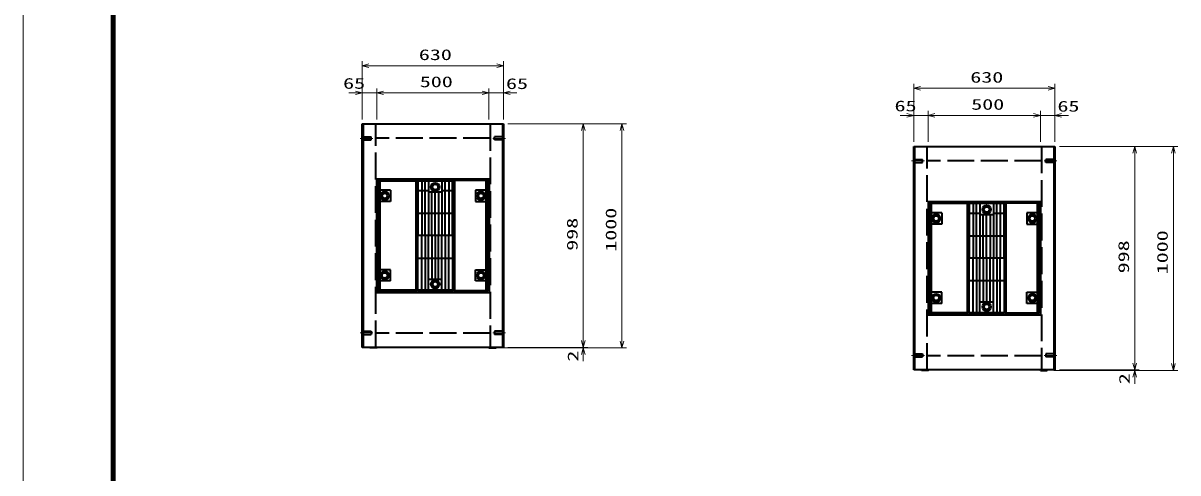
# Model space of a CAD drawing. Units: millimetres on the paper. Extents: x 0 to 841, y 0 to 594.
# Drawn here: x 0 to 257.6, y 297 to 397.4 of the extents above; entities that cross this region are included whole.
import ezdxf
from ezdxf.enums import TextEntityAlignment as Align

# ---------------------------------------------------------------- set-up
doc = ezdxf.new("R2010")
doc.units = ezdxf.units.MM
doc.linetypes.add('DASHED', pattern=[7.5, 6, -1.5])
doc.linetypes.add('USER2', pattern=[18.5, 12, -1.5, 3.5, -1.5])
for name, color, linetype, lineweight in [('D-BMK（構造物基準線）', 2, 'USER2', 18), ('D-STR-DIM（寸法）', 7, 'Continuous', 13), ('D-STR（構造物）', 1, 'Continuous', 35), ('D-TTL-LINE（区切線）', 7, 'Continuous', 18), ('D-TTL（外枠）', 2, 'Continuous', 140)]:
    doc.layers.add(name, color=color, linetype=linetype, lineweight=lineweight)
doc.styles.add('ＭＳ ゴシック', font='')
doc.styles.get('ＭＳ ゴシック').set_extended_font_data('MS Gothic')

# ---------------------------------------------------------------- blocks, each defined once
blk = doc.blocks.new('_Open30')
at = {"color": 7, "linetype": 'Continuous', "lineweight": 13}
for p, q in [((-1, 0.2679), (0, 0)), ((0, 0), (-1, -0.2679)), ((0, 0), (-1, 0))]:
    blk.add_line(p, q, dxfattribs=at)

msp = doc.modelspace()

# ---------------------------------------------------------------- linework, layer by layer
at = {"layer": 'D-BMK（構造物基準線）'}
for p, q in [((75.179, 371.685), (78.029, 371.685)), ((107.604, 371.685), (104.754, 371.685)), ((198.168, 366.645), (201.017, 366.645)), ((230.592, 366.645), (227.742, 366.645)), ((75.179, 328.285), (78.029, 328.285)), ((107.604, 328.285), (104.754, 328.285)), ((198.168, 323.245), (201.017, 323.245)), ((230.592, 323.245), (227.742, 323.245))]:
    msp.add_line(p, q, dxfattribs=at)
at = {"layer": 'D-STR-DIM（寸法）'}
for p, q in [((75.641, 375.935), (75.641, 388.912)), ((77.141, 387.912), (105.641, 387.912)), ((107.141, 382.892), (107.141, 388.912)), ((198.63, 370.895), (198.63, 383.872)), ((230.13, 377.852), (230.13, 383.872)), ((74.141, 381.861), (72.641, 381.861)), ((75.641, 375.935), (75.641, 382.861)), ((75.641, 381.861), (78.891, 381.861)), ((78.891, 375.935), (78.891, 382.861)), ((78.891, 375.935), (78.891, 382.861)), ((80.391, 381.861), (102.391, 381.861)), ((80.391, 381.861), (81.891, 381.861)), ((102.391, 381.861), (100.891, 381.861)), ((103.891, 375.935), (103.891, 382.861)), ((103.891, 375.935), (103.891, 382.861)), ((103.891, 381.861), (107.141, 381.861)), ((107.141, 375.935), (107.141, 382.861)), ((108.641, 381.861), (110.141, 381.861)), ((200.13, 382.872), (228.63, 382.872)), ((197.13, 376.822), (195.63, 376.822)), ((198.63, 370.895), (198.63, 377.822)), ((198.63, 376.822), (201.88, 376.822)), ((201.88, 370.895), (201.88, 377.822)), ((201.88, 370.895), (201.88, 377.822)), ((203.38, 376.822), (225.38, 376.822)), ((203.38, 376.822), (204.88, 376.822)), ((225.38, 376.822), (223.88, 376.822)), ((226.88, 370.895), (226.88, 377.822)), ((226.88, 370.895), (226.88, 377.822)), ((226.88, 376.822), (230.13, 376.822)), ((230.13, 370.895), (230.13, 377.822)), ((231.63, 376.822), (233.13, 376.822)), ((108.141, 374.935), (125.93, 374.935)), ((125.93, 374.935), (134.57, 374.935)), ((124.93, 326.535), (124.93, 373.435)), ((133.57, 326.435), (133.57, 373.435)), ((231.13, 369.895), (248.919, 369.895)), ((247.919, 321.495), (247.919, 368.395)), ((248.919, 369.895), (257.558, 369.895)), ((256.558, 321.395), (256.558, 368.395)), ((124.93, 326.535), (124.93, 328.035)), ((106.891, 324.935), (125.93, 324.935)), ((108.141, 325.035), (125.93, 325.035)), ((108.141, 325.035), (125.93, 325.035)), ((123.493, 324.935), (134.57, 324.935)), ((124.93, 325.035), (124.93, 324.935)), ((124.93, 323.435), (124.93, 321.935)), ((247.919, 321.495), (247.919, 322.995)), ((229.88, 319.895), (248.919, 319.895)), ((231.13, 319.995), (248.919, 319.995)), ((231.13, 319.995), (248.919, 319.995)), ((246.481, 319.895), (257.558, 319.895)), ((247.919, 319.995), (247.919, 319.895)), ((247.919, 318.395), (247.919, 316.895))]:
    msp.add_line(p, q, dxfattribs=at)
at = {"layer": 'D-STR（構造物）'}
for p, q in [((75.641, 325.035), (75.641, 374.935)), ((75.641, 374.935), (107.141, 374.935)), ((75.891, 325.035), (75.891, 374.935)), ((106.891, 374.935), (106.891, 325.035)), ((107.141, 374.935), (107.141, 325.035)), ((198.63, 319.995), (198.63, 369.895)), ((198.63, 369.895), (230.13, 369.895)), ((198.88, 319.995), (198.88, 369.895)), ((229.88, 369.895), (229.88, 319.995)), ((230.13, 369.895), (230.13, 319.995)), ((78.841, 362.66), (78.841, 337.31)), ((78.841, 362.66), (103.941, 362.66)), ((79.141, 362.36), (79.141, 337.61)), ((79.141, 362.36), (87.636, 362.36)), ((79.566, 362.66), (79.566, 337.81)), ((87.641, 362.16), (79.566, 362.16)), ((87.641, 337.31), (87.641, 362.66)), ((87.941, 337.61), (87.941, 362.36)), ((87.941, 362.36), (95.891, 362.36)), ((95.791, 362.16), (88.041, 362.16)), ((88.041, 362.16), (88.041, 349.985)), ((88.916, 362.16), (88.916, 349.985)), ((89.666, 349.985), (89.666, 362.16)), ((90.416, 362.16), (90.416, 349.985)), ((91.223, 360.835), (91.57, 361.435)), ((91.57, 360.235), (91.223, 360.835)), ((91.57, 361.435), (92.263, 361.435)), ((92.263, 361.435), (92.609, 360.835)), ((92.609, 360.835), (92.263, 360.235)), ((93.416, 362.16), (93.416, 349.985)), ((94.166, 349.985), (94.166, 362.16)), ((94.916, 362.16), (94.916, 349.985)), ((95.791, 349.985), (95.791, 362.16)), ((95.891, 337.61), (95.891, 362.36)), ((96.191, 362.66), (96.191, 337.31)), ((96.191, 362.36), (103.641, 362.36)), ((103.216, 362.209), (103.216, 337.76)), ((103.641, 362.36), (103.641, 337.61)), ((103.941, 362.66), (103.941, 337.31)), ((81.916, 360.11), (79.566, 360.11)), ((80.32, 359.46), (79.973, 358.86)), ((79.973, 358.86), (80.32, 358.26)), ((81.012, 359.46), (80.32, 359.46)), ((80.32, 358.26), (81.012, 358.26)), ((81.359, 358.86), (81.012, 359.46)), ((81.012, 358.26), (81.359, 358.86)), ((81.916, 360.11), (81.916, 357.61)), ((90.416, 359.985), (88.041, 359.985)), ((90.416, 359.735), (93.416, 359.735)), ((91.166, 349.985), (91.166, 359.735)), ((92.263, 360.235), (91.57, 360.235)), ((91.916, 349.985), (91.916, 359.735)), ((92.666, 359.735), (92.666, 349.985)), ((95.791, 359.985), (93.416, 359.985)), ((100.866, 360.11), (100.866, 357.61)), ((103.216, 360.11), (100.866, 360.11)), ((101.77, 359.46), (101.423, 358.86)), ((101.423, 358.86), (101.77, 358.26)), ((102.462, 359.46), (101.77, 359.46)), ((101.77, 358.26), (102.462, 358.26)), ((102.809, 358.86), (102.462, 359.46)), ((102.462, 358.26), (102.809, 358.86)), ((81.916, 357.61), (79.566, 357.61)), ((100.866, 357.61), (103.216, 357.61)), ((201.83, 357.62), (201.83, 332.271)), ((201.83, 357.62), (226.93, 357.62)), ((202.13, 357.32), (202.13, 332.571)), ((202.13, 357.32), (210.625, 357.32)), ((202.555, 357.62), (202.555, 332.771)), ((210.63, 357.121), (202.555, 357.121)), ((210.63, 332.271), (210.63, 357.62)), ((210.93, 332.571), (210.93, 357.32)), ((210.93, 357.32), (218.88, 357.32)), ((218.78, 357.12), (211.03, 357.12)), ((211.03, 357.12), (211.03, 344.945)), ((211.905, 357.12), (211.905, 344.945)), ((212.655, 344.945), (212.655, 357.12)), ((213.405, 357.12), (213.405, 344.945)), ((214.212, 355.795), (214.558, 356.396)), ((214.558, 355.195), (214.212, 355.795)), ((214.558, 356.396), (215.251, 356.396)), ((215.251, 356.396), (215.597, 355.795)), ((215.597, 355.795), (215.251, 355.195)), ((216.405, 357.12), (216.405, 344.945)), ((217.155, 344.945), (217.155, 357.12)), ((217.905, 357.12), (217.905, 344.945)), ((218.78, 344.945), (218.78, 357.12)), ((218.88, 332.571), (218.88, 357.32)), ((219.18, 357.62), (219.18, 332.271)), ((219.18, 357.32), (226.63, 357.32)), ((226.205, 357.17), (226.205, 332.721)), ((226.63, 357.32), (226.63, 332.571)), ((226.93, 357.62), (226.93, 332.271)), ((88.041, 354.985), (95.791, 354.985)), ((204.905, 355.07), (202.555, 355.07)), ((203.308, 354.42), (202.962, 353.82)), ((202.962, 353.82), (203.308, 353.22)), ((204.001, 354.42), (203.308, 354.42)), ((203.308, 353.22), (204.001, 353.22)), ((204.347, 353.82), (204.001, 354.42)), ((204.001, 353.22), (204.347, 353.82)), ((204.905, 355.07), (204.905, 352.57)), ((213.405, 354.945), (211.03, 354.945)), ((213.405, 354.695), (216.405, 354.695)), ((214.155, 344.945), (214.155, 354.695)), ((215.251, 355.195), (214.558, 355.195)), ((214.905, 344.945), (214.905, 354.695)), ((215.655, 354.695), (215.655, 344.945)), ((218.78, 354.945), (216.405, 354.945)), ((223.855, 355.07), (223.855, 352.57)), ((226.205, 355.07), (223.855, 355.07)), ((224.758, 354.42), (224.412, 353.82)), ((224.412, 353.82), (224.758, 353.22)), ((225.451, 354.42), (224.758, 354.42)), ((224.758, 353.22), (225.451, 353.22)), ((225.797, 353.82), (225.451, 354.42)), ((225.451, 353.22), (225.797, 353.82)), ((204.905, 352.57), (202.555, 352.57)), ((223.855, 352.57), (226.205, 352.57)), ((95.791, 349.985), (88.041, 349.985)), ((88.041, 337.81), (88.041, 349.985)), ((95.791, 349.985), (88.041, 349.985)), ((88.916, 337.81), (88.916, 349.985)), ((89.666, 349.985), (89.666, 337.81)), ((90.416, 337.81), (90.416, 349.985)), ((91.166, 349.985), (91.166, 340.235)), ((91.916, 349.985), (91.916, 340.235)), ((92.666, 340.235), (92.666, 349.985)), ((93.416, 337.81), (93.416, 349.985)), ((94.166, 349.985), (94.166, 337.81)), ((94.916, 337.81), (94.916, 349.985)), ((95.791, 349.985), (95.791, 337.81)), ((211.03, 349.946), (218.78, 349.946)), ((88.041, 344.985), (95.791, 344.985)), ((211.03, 332.771), (211.03, 344.946)), ((218.78, 344.946), (211.03, 344.946)), ((218.78, 344.945), (211.03, 344.945)), ((211.905, 332.771), (211.905, 344.946)), ((212.655, 344.946), (212.655, 332.771)), ((213.405, 332.771), (213.405, 344.946)), ((214.155, 344.946), (214.155, 335.196)), ((214.905, 344.946), (214.905, 335.196)), ((215.655, 335.196), (215.655, 344.946)), ((216.405, 332.771), (216.405, 344.946)), ((217.155, 344.946), (217.155, 332.771)), ((217.905, 332.771), (217.905, 344.946)), ((218.78, 344.946), (218.78, 332.771)), ((81.916, 342.36), (79.566, 342.36)), ((79.973, 341.11), (80.32, 341.71)), ((80.32, 340.51), (79.973, 341.11)), ((80.32, 341.71), (81.012, 341.71)), ((81.012, 340.51), (80.32, 340.51)), ((81.012, 341.71), (81.359, 341.11)), ((81.359, 341.11), (81.012, 340.51)), ((81.916, 339.86), (81.916, 342.36)), ((90.416, 340.235), (93.416, 340.235)), ((100.866, 342.36), (103.216, 342.36)), ((100.866, 339.86), (100.866, 342.36)), ((101.423, 341.11), (101.77, 341.71)), ((101.77, 340.51), (101.423, 341.11)), ((101.77, 341.71), (102.462, 341.71)), ((102.462, 340.51), (101.77, 340.51)), ((102.462, 341.71), (102.809, 341.11)), ((102.809, 341.11), (102.462, 340.51)), ((79.141, 337.61), (87.636, 337.61)), ((81.916, 339.86), (79.566, 339.86)), ((87.641, 337.81), (79.566, 337.81)), ((87.941, 337.61), (95.891, 337.61)), ((95.791, 337.81), (88.041, 337.81)), ((91.57, 339.735), (91.223, 339.135)), ((91.223, 339.135), (91.57, 338.535)), ((92.263, 339.735), (91.57, 339.735)), ((91.57, 338.535), (92.263, 338.535)), ((92.609, 339.135), (92.263, 339.735)), ((92.263, 338.535), (92.609, 339.135)), ((96.191, 337.76), (103.216, 337.76)), ((96.191, 337.61), (103.641, 337.61)), ((103.216, 339.86), (100.866, 339.86)), ((211.03, 339.946), (218.78, 339.946)), ((78.841, 337.31), (103.941, 337.31)), ((204.905, 337.321), (202.555, 337.321)), ((202.962, 336.071), (203.308, 336.671)), ((203.308, 335.471), (202.962, 336.071)), ((203.308, 336.671), (204.001, 336.671)), ((204.001, 335.471), (203.308, 335.471)), ((204.001, 336.671), (204.347, 336.071)), ((204.347, 336.071), (204.001, 335.471)), ((204.905, 334.821), (204.905, 337.321)), ((213.405, 335.196), (216.405, 335.196)), ((223.855, 337.321), (226.205, 337.321)), ((223.855, 334.821), (223.855, 337.321)), ((224.412, 336.071), (224.758, 336.671)), ((224.758, 335.471), (224.412, 336.071)), ((224.758, 336.671), (225.451, 336.671)), ((225.451, 335.471), (224.758, 335.471)), ((225.451, 336.671), (225.797, 336.071)), ((225.797, 336.071), (225.451, 335.471)), ((201.83, 332.271), (226.93, 332.271)), ((202.13, 332.571), (210.625, 332.571)), ((204.905, 334.821), (202.555, 334.821)), ((210.63, 332.771), (202.555, 332.771)), ((210.93, 332.571), (218.88, 332.571)), ((218.78, 332.771), (211.03, 332.771)), ((214.558, 334.695), (214.212, 334.095)), ((214.212, 334.095), (214.558, 333.495)), ((215.251, 334.695), (214.558, 334.695)), ((214.558, 333.495), (215.251, 333.495)), ((215.597, 334.095), (215.251, 334.695)), ((215.251, 333.495), (215.597, 334.095)), ((219.18, 332.721), (226.205, 332.721)), ((219.18, 332.571), (226.63, 332.571)), ((226.205, 334.821), (223.855, 334.821)), ((107.141, 325.035), (75.641, 325.035)), ((77.391, 324.935), (77.291, 325.035)), ((78.891, 324.935), (77.391, 324.935)), ((78.891, 324.935), (78.991, 325.035)), ((103.891, 324.935), (103.791, 325.035)), ((103.891, 324.935), (105.391, 324.935)), ((105.391, 324.935), (105.491, 325.035)), ((230.13, 319.995), (198.63, 319.995)), ((200.38, 319.895), (200.28, 319.995)), ((201.88, 319.895), (200.38, 319.895)), ((201.88, 319.895), (201.98, 319.995)), ((226.88, 319.895), (226.78, 319.995)), ((226.88, 319.895), (228.38, 319.895)), ((228.38, 319.895), (228.48, 319.995))]:
    msp.add_line(p, q, dxfattribs=at)
at = {"layer": 'D-STR（構造物）', "linetype": 'DASHED'}
for p, q in [((78.641, 325.035), (78.641, 374.935)), ((104.141, 374.935), (104.141, 325.035)), ((75.641, 372.035), (77.641, 372.035)), ((75.641, 371.335), (77.641, 371.335)), ((77.641, 371.335), (77.641, 372.035)), ((104.149, 371.753), (78.649, 371.753)), ((107.141, 372.035), (105.141, 372.035)), ((105.141, 371.335), (105.141, 372.035)), ((107.141, 371.335), (105.141, 371.335)), ((201.63, 319.995), (201.63, 369.895)), ((227.13, 369.895), (227.13, 319.995)), ((198.63, 366.995), (200.63, 366.995)), ((198.63, 366.295), (200.63, 366.295)), ((200.63, 366.295), (200.63, 366.995)), ((227.137, 366.714), (201.637, 366.714)), ((230.13, 366.995), (228.13, 366.995)), ((228.13, 366.295), (228.13, 366.995)), ((230.13, 366.295), (228.13, 366.295)), ((75.641, 328.635), (77.641, 328.635)), ((75.641, 327.935), (77.641, 327.935)), ((77.641, 328.635), (77.641, 327.935)), ((104.149, 328.217), (78.649, 328.217)), ((105.141, 328.635), (105.141, 327.935)), ((107.141, 328.635), (105.141, 328.635)), ((107.141, 327.935), (105.141, 327.935)), ((198.63, 323.595), (200.63, 323.595)), ((198.63, 322.895), (200.63, 322.895)), ((200.63, 323.595), (200.63, 322.895)), ((227.137, 323.177), (201.637, 323.177)), ((228.13, 323.595), (228.13, 322.895)), ((230.13, 323.595), (228.13, 323.595)), ((230.13, 322.895), (228.13, 322.895))]:
    msp.add_line(p, q, dxfattribs=at)
at = {"layer": 'D-STR（構造物）'}
for centre, radius in [((91.916, 360.835), 0.95), ((91.916, 360.835), 0.6), ((80.666, 358.86), 0.95), ((80.666, 358.86), 0.6), ((102.116, 358.86), 0.95), ((102.116, 358.86), 0.6), ((214.905, 355.795), 0.95), ((214.905, 355.795), 0.6), ((203.655, 353.82), 0.95), ((203.655, 353.82), 0.6), ((225.105, 353.82), 0.95), ((225.105, 353.82), 0.6), ((80.666, 341.11), 0.95), ((80.666, 341.11), 0.6), ((91.916, 339.135), 0.95), ((91.916, 339.135), 0.95), ((102.116, 341.11), 0.95), ((102.116, 341.11), 0.6), ((91.916, 339.135), 0.6), ((203.655, 336.071), 0.95), ((203.655, 336.071), 0.6), ((214.905, 334.096), 0.95), ((214.905, 334.095), 0.95), ((225.105, 336.071), 0.95), ((225.105, 336.071), 0.6), ((214.905, 334.095), 0.6)]:
    msp.add_circle(centre, radius, dxfattribs=at)
at = {"layer": 'D-TTL-LINE（区切線）'}
msp.add_line((0, 594), (0, 0), dxfattribs=at)
at = {"layer": 'D-TTL（外枠）'}
msp.add_line((20.1, 573.9), (20.1, 20.1), dxfattribs=at)

# ---------------------------------------------------------------- block references
at = {"layer": 'D-STR-DIM（寸法）'}
for p, xscale, yscale, rotation in [((75.641, 387.912), 1.5, 1.5, 180), ((78.891, 381.861), 1.5, 1.5, 180), ((78.891, 381.861), 1.5, 1.5, 180), ((107.141, 381.861), 1.5, 1.5, 180), ((198.63, 382.872), 1.499999, 1.499999, 180), ((201.88, 376.822), 1.499999, 1.499999, 180), ((201.88, 376.822), 1.499999, 1.499999, 180), ((230.13, 376.822), 1.499999, 1.499999, 180), ((124.93, 374.935), 1.5, 1.5, 90), ((133.57, 374.935), 1.5, 1.5, 90), ((247.919, 369.895), 1.499999, 1.499999, 90), ((256.558, 369.895), 1.499999, 1.499999, 90), ((124.93, 325.035), 1.5, 1.5, 270), ((124.93, 325.035), 1.5, 1.5, 270), ((124.93, 324.935), 1.5, 1.5, 90), ((133.57, 324.935), 1.5, 1.5, 270), ((247.919, 319.995), 1.499999, 1.499999, 270), ((247.919, 319.995), 1.499999, 1.499999, 270), ((247.919, 319.895), 1.499999, 1.499999, 90), ((256.558, 319.895), 1.499999, 1.499999, 270)]:
    msp.add_blockref('_Open30', p, dxfattribs=dict(at, xscale=xscale, yscale=yscale, rotation=rotation))
for p, xscale, yscale in [((107.141, 387.912), 1.5, 1.5), ((75.641, 381.861), 1.5, 1.5), ((103.891, 381.861), 1.5, 1.5), ((103.891, 381.861), 1.5, 1.5), ((230.13, 382.872), 1.499999, 1.499999), ((198.63, 376.822), 1.499999, 1.499999), ((226.88, 376.822), 1.499999, 1.499999), ((226.88, 376.822), 1.499999, 1.499999)]:
    msp.add_blockref('_Open30', p, dxfattribs=dict(at, xscale=xscale, yscale=yscale))

# ---------------------------------------------------------------- texts
at = {"layer": 'D-STR-DIM（寸法）', "style": 'ＭＳ ゴシック', "width": 1.5}
for s, p in [('630', (88.266, 388.449)), ('630', (211.255, 383.41)), ('65', (71.372, 382.05)), ('500', (88.474, 382.399)), ('65', (107.706, 381.985)), ('65', (194.361, 377.01)), ('500', (211.463, 377.36)), ('65', (230.695, 376.946))]:
    msp.add_text(s, height=2.405, dxfattribs=at).set_placement(p, align=Align.BOTTOM_LEFT)
for s, p in [('1000', (133.032, 346.393)), ('998', (124.392, 346.61)), ('1000', (256.021, 341.354)), ('998', (247.381, 341.57)), ('2', (124.568, 321.847)), ('2', (247.556, 316.807))]:
    msp.add_text(s, height=2.405, rotation=90, dxfattribs=at).set_placement(p, align=Align.BOTTOM_LEFT)

doc.saveas('drawing.dxf')
